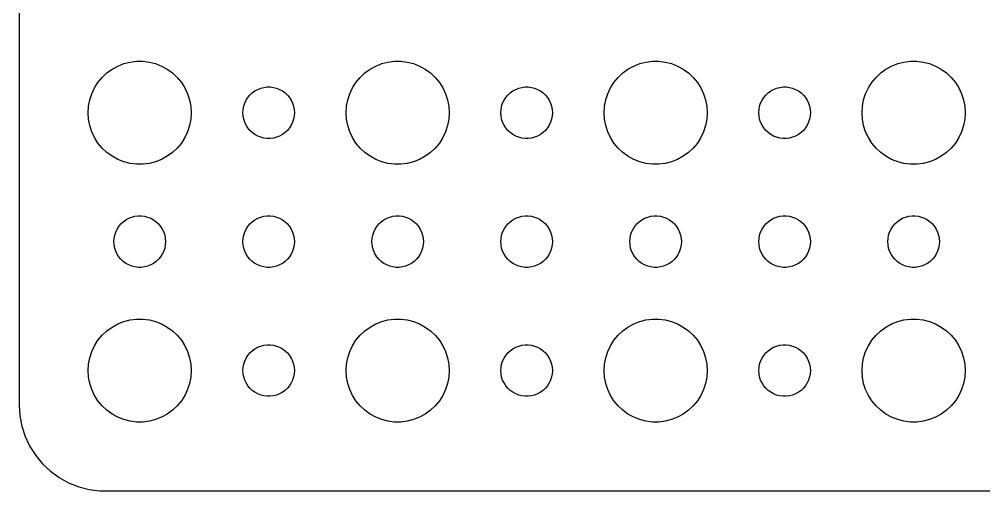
# Model space of a CAD drawing. Header units: metres. Extents: x -112 to 112, y -59 to 59.
# Drawn here: x -112 to -55.9, y -59.5 to -32.1 of the extents above; entities that cross this region are included whole.
import ezdxf

# ---------------------------------------------------------------- set-up
doc = ezdxf.new("R2010")
doc.units = ezdxf.units.M

msp = doc.modelspace()

# ---------------------------------------------------------------- linework, layer by layer
for p, q in [((-112, 54.5), (-112, -54.5)), ((-106.277, -34.7855), (-105.927, -34.6468)), ((-105.927, -34.6468), (-105.562, -34.5531)), ((-105.562, -34.5531), (-105.188, -34.5059)), ((-105.188, -34.5059), (-104.812, -34.5059)), ((-104.812, -34.5059), (-104.438, -34.5531)), ((-104.438, -34.5531), (-104.073, -34.6468)), ((-104.073, -34.6468), (-103.723, -34.7855)), ((-91.2773, -34.7855), (-90.927, -34.6468)), ((-90.927, -34.6468), (-90.5621, -34.5531)), ((-90.5621, -34.5531), (-90.1884, -34.5059)), ((-90.1884, -34.5059), (-89.8116, -34.5059)), ((-89.8116, -34.5059), (-89.4379, -34.5531)), ((-89.4379, -34.5531), (-89.073, -34.6468)), ((-89.073, -34.6468), (-88.7227, -34.7855)), ((-76.2773, -34.7855), (-75.927, -34.6468)), ((-75.927, -34.6468), (-75.5621, -34.5531)), ((-75.5621, -34.5531), (-75.1884, -34.5059)), ((-75.1884, -34.5059), (-74.8116, -34.5059)), ((-74.8116, -34.5059), (-74.4379, -34.5531)), ((-74.4379, -34.5531), (-74.073, -34.6468)), ((-74.073, -34.6468), (-73.7227, -34.7855)), ((-61.2773, -34.7855), (-60.927, -34.6468)), ((-60.927, -34.6468), (-60.5621, -34.5531)), ((-60.5621, -34.5531), (-60.1884, -34.5059)), ((-60.1884, -34.5059), (-59.8116, -34.5059)), ((-59.8116, -34.5059), (-59.4379, -34.5531)), ((-59.4379, -34.5531), (-59.0729, -34.6468)), ((-59.0729, -34.6468), (-58.7227, -34.7855)), ((-107.187, -35.4464), (-106.912, -35.1885)), ((-106.912, -35.1885), (-106.607, -34.967)), ((-106.607, -34.967), (-106.277, -34.7855)), ((-103.723, -34.7855), (-103.393, -34.967)), ((-103.393, -34.967), (-103.088, -35.1885)), ((-103.088, -35.1885), (-102.813, -35.4464)), ((-92.1869, -35.4464), (-91.9123, -35.1885)), ((-91.9123, -35.1885), (-91.6075, -34.967)), ((-91.6075, -34.967), (-91.2773, -34.7855)), ((-88.7227, -34.7855), (-88.3925, -34.967)), ((-88.3925, -34.967), (-88.0877, -35.1885)), ((-88.0877, -35.1885), (-87.8131, -35.4464)), ((-77.1869, -35.4464), (-76.9123, -35.1885)), ((-76.9123, -35.1885), (-76.6075, -34.967)), ((-76.6075, -34.967), (-76.2773, -34.7855)), ((-73.7227, -34.7855), (-73.3925, -34.967)), ((-73.3925, -34.967), (-73.0877, -35.1885)), ((-73.0877, -35.1885), (-72.8131, -35.4464)), ((-62.1869, -35.4464), (-61.9123, -35.1885)), ((-61.9123, -35.1885), (-61.6075, -34.967)), ((-61.6075, -34.967), (-61.2773, -34.7855)), ((-58.7227, -34.7855), (-58.3925, -34.967)), ((-58.3925, -34.967), (-58.0877, -35.1885)), ((-58.0877, -35.1885), (-57.8131, -35.4464)), ((-107.629, -36.0547), (-107.427, -35.7366)), ((-107.427, -35.7366), (-107.187, -35.4464)), ((-102.813, -35.4464), (-102.573, -35.7366)), ((-102.573, -35.7366), (-102.371, -36.0547)), ((-92.6289, -36.0547), (-92.427, -35.7366)), ((-92.427, -35.7366), (-92.1869, -35.4464)), ((-87.8131, -35.4464), (-87.573, -35.7366)), ((-87.573, -35.7366), (-87.3711, -36.0547)), ((-77.6289, -36.0547), (-77.427, -35.7366)), ((-77.427, -35.7366), (-77.1869, -35.4464)), ((-72.8131, -35.4464), (-72.573, -35.7366)), ((-72.573, -35.7366), (-72.3711, -36.0547)), ((-62.6289, -36.0547), (-62.427, -35.7366)), ((-62.427, -35.7366), (-62.1869, -35.4464)), ((-57.8131, -35.4464), (-57.5729, -35.7366)), ((-57.5729, -35.7366), (-57.3711, -36.0547)), ((-107.906, -36.7539), (-107.789, -36.3956)), ((-107.789, -36.3956), (-107.629, -36.0547)), ((-102.371, -36.0547), (-102.211, -36.3956)), ((-102.211, -36.3956), (-102.094, -36.7539)), ((-98.5934, -36.4732), (-98.4561, -36.3442)), ((-98.4561, -36.3442), (-98.3037, -36.2335)), ((-98.3037, -36.2335), (-98.1387, -36.1428)), ((-98.1387, -36.1428), (-97.9635, -36.0734)), ((-97.9635, -36.0734), (-97.7811, -36.0266)), ((-97.7811, -36.0266), (-97.5942, -36.003)), ((-97.5942, -36.003), (-97.4058, -36.003)), ((-97.4058, -36.003), (-97.2189, -36.0266)), ((-97.2189, -36.0266), (-97.0365, -36.0734)), ((-97.0365, -36.0734), (-96.8613, -36.1428)), ((-96.8613, -36.1428), (-96.6963, -36.2335)), ((-96.6963, -36.2335), (-96.5439, -36.3442)), ((-96.5439, -36.3442), (-96.4065, -36.4732)), ((-92.9057, -36.7539), (-92.7893, -36.3956)), ((-92.7893, -36.3956), (-92.6289, -36.0547)), ((-87.3711, -36.0547), (-87.2107, -36.3956)), ((-87.2107, -36.3956), (-87.0943, -36.7539)), ((-83.5934, -36.4732), (-83.4561, -36.3442)), ((-83.4561, -36.3442), (-83.3037, -36.2335)), ((-83.3037, -36.2335), (-83.1387, -36.1428)), ((-83.1387, -36.1428), (-82.9635, -36.0734)), ((-82.9635, -36.0734), (-82.7811, -36.0266)), ((-82.7811, -36.0266), (-82.5942, -36.003)), ((-82.5942, -36.003), (-82.4058, -36.003)), ((-82.4058, -36.003), (-82.2189, -36.0266)), ((-82.2189, -36.0266), (-82.0365, -36.0734)), ((-82.0365, -36.0734), (-81.8613, -36.1428)), ((-81.8613, -36.1428), (-81.6963, -36.2335)), ((-81.6963, -36.2335), (-81.5439, -36.3442)), ((-81.5439, -36.3442), (-81.4065, -36.4732)), ((-77.9057, -36.7539), (-77.7893, -36.3956)), ((-77.7893, -36.3956), (-77.6289, -36.0547)), ((-72.3711, -36.0547), (-72.2107, -36.3956)), ((-72.2107, -36.3956), (-72.0943, -36.7539)), ((-68.5934, -36.4732), (-68.4561, -36.3442)), ((-68.4561, -36.3442), (-68.3037, -36.2335)), ((-68.3037, -36.2335), (-68.1387, -36.1428)), ((-68.1387, -36.1428), (-67.9635, -36.0734)), ((-67.9635, -36.0734), (-67.7811, -36.0266)), ((-67.7811, -36.0266), (-67.5942, -36.003)), ((-67.5942, -36.003), (-67.4058, -36.003)), ((-67.4058, -36.003), (-67.2189, -36.0266)), ((-67.2189, -36.0266), (-67.0365, -36.0734)), ((-67.0365, -36.0734), (-66.8613, -36.1428)), ((-66.8613, -36.1428), (-66.6963, -36.2335)), ((-66.6963, -36.2335), (-66.5439, -36.3442)), ((-66.5439, -36.3442), (-66.4065, -36.4732)), ((-62.9057, -36.7539), (-62.7893, -36.3956)), ((-62.7893, -36.3956), (-62.6289, -36.0547)), ((-57.3711, -36.0547), (-57.2107, -36.3956)), ((-57.2107, -36.3956), (-57.0942, -36.7539)), ((-107.976, -37.124), (-107.906, -36.7539)), ((-102.094, -36.7539), (-102.024, -37.124)), ((-98.9529, -37.127), (-98.8947, -36.9478)), ((-98.8947, -36.9478), (-98.8145, -36.7774)), ((-98.8145, -36.7774), (-98.7135, -36.6183)), ((-98.7135, -36.6183), (-98.5934, -36.4732)), ((-96.4065, -36.4732), (-96.2865, -36.6183)), ((-96.2865, -36.6183), (-96.1855, -36.7774)), ((-96.1855, -36.7774), (-96.1053, -36.9478)), ((-96.1053, -36.9478), (-96.0471, -37.127)), ((-92.9763, -37.124), (-92.9057, -36.7539)), ((-87.0943, -36.7539), (-87.0237, -37.124)), ((-83.9529, -37.127), (-83.8947, -36.9478)), ((-83.8947, -36.9478), (-83.8145, -36.7774)), ((-83.8145, -36.7774), (-83.7135, -36.6183)), ((-83.7135, -36.6183), (-83.5934, -36.4732)), ((-81.4065, -36.4732), (-81.2865, -36.6183)), ((-81.2865, -36.6183), (-81.1855, -36.7774)), ((-81.1855, -36.7774), (-81.1053, -36.9478)), ((-81.1053, -36.9478), (-81.0471, -37.127)), ((-77.9763, -37.124), (-77.9057, -36.7539)), ((-72.0943, -36.7539), (-72.0237, -37.124)), ((-68.9529, -37.127), (-68.8947, -36.9478)), ((-68.8947, -36.9478), (-68.8145, -36.7774)), ((-68.8145, -36.7774), (-68.7135, -36.6183)), ((-68.7135, -36.6183), (-68.5934, -36.4732)), ((-66.4065, -36.4732), (-66.2865, -36.6183)), ((-66.2865, -36.6183), (-66.1855, -36.7774)), ((-66.1855, -36.7774), (-66.1053, -36.9478)), ((-66.1053, -36.9478), (-66.0471, -37.127)), ((-62.9763, -37.124), (-62.9057, -36.7539)), ((-57.0942, -36.7539), (-57.0237, -37.124)), ((-108, -37.5), (-107.976, -37.124)), ((-107.976, -37.876), (-108, -37.5)), ((-102.024, -37.124), (-102, -37.5)), ((-102, -37.5), (-102.024, -37.876)), ((-99, -37.5), (-98.9882, -37.312)), ((-98.9882, -37.688), (-99, -37.5)), ((-98.9882, -37.312), (-98.9529, -37.127)), ((-96.0471, -37.127), (-96.0118, -37.312)), ((-96.0118, -37.312), (-96, -37.5)), ((-96, -37.5), (-96.0118, -37.688)), ((-93, -37.5), (-92.9763, -37.124)), ((-92.9763, -37.876), (-93, -37.5)), ((-87.0237, -37.124), (-87, -37.5)), ((-87, -37.5), (-87.0237, -37.876)), ((-84, -37.5), (-83.9882, -37.312)), ((-83.9882, -37.688), (-84, -37.5)), ((-83.9882, -37.312), (-83.9529, -37.127)), ((-81.0471, -37.127), (-81.0118, -37.312)), ((-81.0118, -37.312), (-81, -37.5)), ((-81, -37.5), (-81.0118, -37.688)), ((-78, -37.5), (-77.9763, -37.124)), ((-77.9763, -37.876), (-78, -37.5)), ((-72.0237, -37.124), (-72, -37.5)), ((-72, -37.5), (-72.0237, -37.876)), ((-69, -37.5), (-68.9882, -37.312)), ((-68.9882, -37.688), (-69, -37.5)), ((-68.9882, -37.312), (-68.9529, -37.127)), ((-66.0471, -37.127), (-66.0118, -37.312)), ((-66.0118, -37.312), (-66, -37.5)), ((-66, -37.5), (-66.0118, -37.688)), ((-63, -37.5), (-62.9763, -37.124)), ((-62.9763, -37.876), (-63, -37.5)), ((-57.0237, -37.124), (-57, -37.5)), ((-57, -37.5), (-57.0237, -37.876)), ((-107.906, -38.2461), (-107.976, -37.876)), ((-102.024, -37.876), (-102.094, -38.2461)), ((-98.9529, -37.873), (-98.9882, -37.688)), ((-98.8947, -38.0522), (-98.9529, -37.873)), ((-98.8145, -38.2226), (-98.8947, -38.0522)), ((-96.1053, -38.0522), (-96.1855, -38.2226)), ((-96.0471, -37.873), (-96.1053, -38.0522)), ((-96.0118, -37.688), (-96.0471, -37.873)), ((-92.9057, -38.2461), (-92.9763, -37.876)), ((-87.0237, -37.876), (-87.0943, -38.2461)), ((-83.9529, -37.873), (-83.9882, -37.688)), ((-83.8947, -38.0522), (-83.9529, -37.873)), ((-83.8145, -38.2226), (-83.8947, -38.0522)), ((-81.1053, -38.0522), (-81.1855, -38.2226)), ((-81.0471, -37.873), (-81.1053, -38.0522)), ((-81.0118, -37.688), (-81.0471, -37.873)), ((-77.9057, -38.2461), (-77.9763, -37.876)), ((-72.0237, -37.876), (-72.0943, -38.2461)), ((-68.9529, -37.873), (-68.9882, -37.688)), ((-68.8947, -38.0522), (-68.9529, -37.873)), ((-68.8145, -38.2226), (-68.8947, -38.0522)), ((-66.1053, -38.0522), (-66.1855, -38.2226)), ((-66.0471, -37.873), (-66.1053, -38.0522)), ((-66.0118, -37.688), (-66.0471, -37.873)), ((-62.9057, -38.2461), (-62.9763, -37.876)), ((-57.0237, -37.876), (-57.0942, -38.2461)), ((-107.789, -38.6044), (-107.906, -38.2461)), ((-107.629, -38.9453), (-107.789, -38.6044)), ((-102.211, -38.6044), (-102.371, -38.9453)), ((-102.094, -38.2461), (-102.211, -38.6044)), ((-98.7135, -38.3817), (-98.8145, -38.2226)), ((-98.5934, -38.5268), (-98.7135, -38.3817)), ((-98.4561, -38.6558), (-98.5934, -38.5268)), ((-98.3037, -38.7665), (-98.4561, -38.6558)), ((-96.5439, -38.6558), (-96.6963, -38.7665)), ((-96.4065, -38.5268), (-96.5439, -38.6558)), ((-96.2865, -38.3817), (-96.4065, -38.5268)), ((-96.1855, -38.2226), (-96.2865, -38.3817)), ((-92.7893, -38.6044), (-92.9057, -38.2461)), ((-92.6289, -38.9453), (-92.7893, -38.6044)), ((-87.2107, -38.6044), (-87.3711, -38.9453)), ((-87.0943, -38.2461), (-87.2107, -38.6044)), ((-83.7135, -38.3817), (-83.8145, -38.2226)), ((-83.5934, -38.5268), (-83.7135, -38.3817)), ((-83.4561, -38.6558), (-83.5934, -38.5268)), ((-83.3037, -38.7665), (-83.4561, -38.6558)), ((-81.5439, -38.6558), (-81.6963, -38.7665)), ((-81.4065, -38.5268), (-81.5439, -38.6558)), ((-81.2865, -38.3817), (-81.4065, -38.5268)), ((-81.1855, -38.2226), (-81.2865, -38.3817)), ((-77.7893, -38.6044), (-77.9057, -38.2461)), ((-77.6289, -38.9453), (-77.7893, -38.6044)), ((-72.2107, -38.6044), (-72.3711, -38.9453)), ((-72.0943, -38.2461), (-72.2107, -38.6044)), ((-68.7135, -38.3817), (-68.8145, -38.2226)), ((-68.5934, -38.5268), (-68.7135, -38.3817)), ((-68.4561, -38.6558), (-68.5934, -38.5268)), ((-68.3037, -38.7665), (-68.4561, -38.6558)), ((-66.5439, -38.6558), (-66.6963, -38.7665)), ((-66.4065, -38.5268), (-66.5439, -38.6558)), ((-66.2865, -38.3817), (-66.4065, -38.5268)), ((-66.1855, -38.2226), (-66.2865, -38.3817)), ((-62.7893, -38.6044), (-62.9057, -38.2461)), ((-62.6289, -38.9453), (-62.7893, -38.6044)), ((-57.2107, -38.6044), (-57.3711, -38.9453)), ((-57.0942, -38.2461), (-57.2107, -38.6044)), ((-107.427, -39.2634), (-107.629, -38.9453)), ((-102.371, -38.9453), (-102.573, -39.2634)), ((-98.1387, -38.8572), (-98.3037, -38.7665)), ((-97.9635, -38.9266), (-98.1387, -38.8572)), ((-97.7811, -38.9734), (-97.9635, -38.9266)), ((-97.5942, -38.997), (-97.7811, -38.9734)), ((-97.4058, -38.997), (-97.5942, -38.997)), ((-97.2189, -38.9734), (-97.4058, -38.997)), ((-97.0365, -38.9266), (-97.2189, -38.9734)), ((-96.8613, -38.8572), (-97.0365, -38.9266)), ((-96.6963, -38.7665), (-96.8613, -38.8572)), ((-92.427, -39.2634), (-92.6289, -38.9453)), ((-87.3711, -38.9453), (-87.573, -39.2634)), ((-83.1387, -38.8572), (-83.3037, -38.7665)), ((-82.9635, -38.9266), (-83.1387, -38.8572)), ((-82.7811, -38.9734), (-82.9635, -38.9266)), ((-82.5942, -38.997), (-82.7811, -38.9734)), ((-82.4058, -38.997), (-82.5942, -38.997)), ((-82.2189, -38.9734), (-82.4058, -38.997)), ((-82.0365, -38.9266), (-82.2189, -38.9734)), ((-81.8613, -38.8572), (-82.0365, -38.9266)), ((-81.6963, -38.7665), (-81.8613, -38.8572)), ((-77.427, -39.2634), (-77.6289, -38.9453)), ((-72.3711, -38.9453), (-72.573, -39.2634)), ((-68.1387, -38.8572), (-68.3037, -38.7665)), ((-67.9635, -38.9266), (-68.1387, -38.8572)), ((-67.7811, -38.9734), (-67.9635, -38.9266)), ((-67.5942, -38.997), (-67.7811, -38.9734)), ((-67.4058, -38.997), (-67.5942, -38.997)), ((-67.2189, -38.9734), (-67.4058, -38.997)), ((-67.0365, -38.9266), (-67.2189, -38.9734)), ((-66.8613, -38.8572), (-67.0365, -38.9266)), ((-66.6963, -38.7665), (-66.8613, -38.8572)), ((-62.427, -39.2634), (-62.6289, -38.9453)), ((-57.3711, -38.9453), (-57.5729, -39.2634)), ((-107.187, -39.5536), (-107.427, -39.2634)), ((-106.912, -39.8115), (-107.187, -39.5536)), ((-106.607, -40.033), (-106.912, -39.8115)), ((-103.088, -39.8115), (-103.393, -40.033)), ((-102.813, -39.5536), (-103.088, -39.8115)), ((-102.573, -39.2634), (-102.813, -39.5536)), ((-92.1869, -39.5536), (-92.427, -39.2634)), ((-91.9123, -39.8115), (-92.1869, -39.5536)), ((-91.6075, -40.033), (-91.9123, -39.8115)), ((-88.0877, -39.8115), (-88.3925, -40.033)), ((-87.8131, -39.5536), (-88.0877, -39.8115)), ((-87.573, -39.2634), (-87.8131, -39.5536)), ((-77.1869, -39.5536), (-77.427, -39.2634)), ((-76.9123, -39.8115), (-77.1869, -39.5536)), ((-76.6075, -40.033), (-76.9123, -39.8115)), ((-73.0877, -39.8115), (-73.3925, -40.033)), ((-72.8131, -39.5536), (-73.0877, -39.8115)), ((-72.573, -39.2634), (-72.8131, -39.5536)), ((-62.1869, -39.5536), (-62.427, -39.2634)), ((-61.9123, -39.8115), (-62.1869, -39.5536)), ((-61.6075, -40.033), (-61.9123, -39.8115)), ((-58.0877, -39.8115), (-58.3925, -40.033)), ((-57.8131, -39.5536), (-58.0877, -39.8115)), ((-57.5729, -39.2634), (-57.8131, -39.5536)), ((-106.277, -40.2145), (-106.607, -40.033)), ((-105.927, -40.3532), (-106.277, -40.2145)), ((-105.562, -40.4469), (-105.927, -40.3532)), ((-104.073, -40.3532), (-104.438, -40.4469)), ((-103.723, -40.2145), (-104.073, -40.3532)), ((-103.393, -40.033), (-103.723, -40.2145)), ((-91.2773, -40.2145), (-91.6075, -40.033)), ((-90.927, -40.3532), (-91.2773, -40.2145)), ((-90.5621, -40.4469), (-90.927, -40.3532)), ((-89.073, -40.3532), (-89.4379, -40.4469)), ((-88.7227, -40.2145), (-89.073, -40.3532)), ((-88.3925, -40.033), (-88.7227, -40.2145)), ((-76.2773, -40.2145), (-76.6075, -40.033)), ((-75.927, -40.3532), (-76.2773, -40.2145)), ((-75.5621, -40.4469), (-75.927, -40.3532)), ((-74.073, -40.3532), (-74.4379, -40.4469)), ((-73.7227, -40.2145), (-74.073, -40.3532)), ((-73.3925, -40.033), (-73.7227, -40.2145)), ((-61.2773, -40.2145), (-61.6075, -40.033)), ((-60.927, -40.3532), (-61.2773, -40.2145)), ((-60.5621, -40.4469), (-60.927, -40.3532)), ((-59.0729, -40.3532), (-59.4379, -40.4469)), ((-58.7227, -40.2145), (-59.0729, -40.3532)), ((-58.3925, -40.033), (-58.7227, -40.2145)), ((-105.188, -40.4941), (-105.562, -40.4469)), ((-104.812, -40.4941), (-105.188, -40.4941)), ((-104.438, -40.4469), (-104.812, -40.4941)), ((-90.1884, -40.4941), (-90.5621, -40.4469)), ((-89.8116, -40.4941), (-90.1884, -40.4941)), ((-89.4379, -40.4469), (-89.8116, -40.4941)), ((-75.1884, -40.4941), (-75.5621, -40.4469)), ((-74.8116, -40.4941), (-75.1884, -40.4941)), ((-74.4379, -40.4469), (-74.8116, -40.4941)), ((-60.1884, -40.4941), (-60.5621, -40.4469)), ((-59.8116, -40.4941), (-60.1884, -40.4941)), ((-59.4379, -40.4469), (-59.8116, -40.4941)), ((-105.956, -43.8442), (-105.804, -43.7335)), ((-105.804, -43.7335), (-105.639, -43.6428)), ((-105.639, -43.6428), (-105.464, -43.5734)), ((-105.464, -43.5734), (-105.281, -43.5266)), ((-105.281, -43.5266), (-105.094, -43.503)), ((-105.094, -43.503), (-104.906, -43.503)), ((-104.906, -43.503), (-104.719, -43.5266)), ((-104.719, -43.5266), (-104.536, -43.5734)), ((-104.536, -43.5734), (-104.361, -43.6428)), ((-104.361, -43.6428), (-104.196, -43.7335)), ((-104.196, -43.7335), (-104.044, -43.8442)), ((-98.4561, -43.8442), (-98.3037, -43.7335)), ((-98.3037, -43.7335), (-98.1387, -43.6428)), ((-98.1387, -43.6428), (-97.9635, -43.5734)), ((-97.9635, -43.5734), (-97.7811, -43.5266)), ((-97.7811, -43.5266), (-97.5942, -43.503)), ((-97.5942, -43.503), (-97.4058, -43.503)), ((-97.4058, -43.503), (-97.2189, -43.5266)), ((-97.2189, -43.5266), (-97.0365, -43.5734)), ((-97.0365, -43.5734), (-96.8613, -43.6428)), ((-96.8613, -43.6428), (-96.6963, -43.7335)), ((-96.6963, -43.7335), (-96.5439, -43.8442)), ((-90.9561, -43.8442), (-90.8037, -43.7335)), ((-90.8037, -43.7335), (-90.6387, -43.6428)), ((-90.6387, -43.6428), (-90.4635, -43.5734)), ((-90.4635, -43.5734), (-90.2811, -43.5266)), ((-90.2811, -43.5266), (-90.0942, -43.503)), ((-90.0942, -43.503), (-89.9058, -43.503)), ((-89.9058, -43.503), (-89.7189, -43.5266)), ((-89.7189, -43.5266), (-89.5365, -43.5734)), ((-89.5365, -43.5734), (-89.3613, -43.6428)), ((-89.3613, -43.6428), (-89.1963, -43.7335)), ((-89.1963, -43.7335), (-89.0439, -43.8442)), ((-83.4561, -43.8442), (-83.3037, -43.7335)), ((-83.3037, -43.7335), (-83.1387, -43.6428)), ((-83.1387, -43.6428), (-82.9635, -43.5734)), ((-82.9635, -43.5734), (-82.7811, -43.5266)), ((-82.7811, -43.5266), (-82.5942, -43.503)), ((-82.5942, -43.503), (-82.4058, -43.503)), ((-82.4058, -43.503), (-82.2189, -43.5266)), ((-82.2189, -43.5266), (-82.0365, -43.5734)), ((-82.0365, -43.5734), (-81.8613, -43.6428)), ((-81.8613, -43.6428), (-81.6963, -43.7335)), ((-81.6963, -43.7335), (-81.5439, -43.8442)), ((-75.9561, -43.8442), (-75.8037, -43.7335)), ((-75.8037, -43.7335), (-75.6387, -43.6428)), ((-75.6387, -43.6428), (-75.4635, -43.5734)), ((-75.4635, -43.5734), (-75.2811, -43.5266)), ((-75.2811, -43.5266), (-75.0942, -43.503)), ((-75.0942, -43.503), (-74.9058, -43.503)), ((-74.9058, -43.503), (-74.7189, -43.5266)), ((-74.7189, -43.5266), (-74.5365, -43.5734)), ((-74.5365, -43.5734), (-74.3613, -43.6428)), ((-74.3613, -43.6428), (-74.1963, -43.7335)), ((-74.1963, -43.7335), (-74.0439, -43.8442)), ((-68.4561, -43.8442), (-68.3037, -43.7335)), ((-68.3037, -43.7335), (-68.1387, -43.6428)), ((-68.1387, -43.6428), (-67.9635, -43.5734)), ((-67.9635, -43.5734), (-67.7811, -43.5266)), ((-67.7811, -43.5266), (-67.5942, -43.503)), ((-67.5942, -43.503), (-67.4058, -43.503)), ((-67.4058, -43.503), (-67.2189, -43.5266)), ((-67.2189, -43.5266), (-67.0365, -43.5734)), ((-67.0365, -43.5734), (-66.8613, -43.6428)), ((-66.8613, -43.6428), (-66.6963, -43.7335)), ((-66.6963, -43.7335), (-66.5439, -43.8442)), ((-60.9561, -43.8442), (-60.8037, -43.7335)), ((-60.8037, -43.7335), (-60.6387, -43.6428)), ((-60.6387, -43.6428), (-60.4635, -43.5734)), ((-60.4635, -43.5734), (-60.2811, -43.5266)), ((-60.2811, -43.5266), (-60.0942, -43.503)), ((-60.0942, -43.503), (-59.9058, -43.503)), ((-59.9058, -43.503), (-59.7189, -43.5266)), ((-59.7189, -43.5266), (-59.5365, -43.5734)), ((-59.5365, -43.5734), (-59.3613, -43.6428)), ((-59.3613, -43.6428), (-59.1963, -43.7335)), ((-59.1963, -43.7335), (-59.0439, -43.8442)), ((-106.395, -44.4478), (-106.314, -44.2774)), ((-106.314, -44.2774), (-106.214, -44.1183)), ((-106.214, -44.1183), (-106.093, -43.9732)), ((-106.093, -43.9732), (-105.956, -43.8442)), ((-104.044, -43.8442), (-103.907, -43.9732)), ((-103.907, -43.9732), (-103.786, -44.1183)), ((-103.786, -44.1183), (-103.686, -44.2774)), ((-103.686, -44.2774), (-103.605, -44.4478)), ((-98.8947, -44.4478), (-98.8145, -44.2774)), ((-98.8145, -44.2774), (-98.7135, -44.1183)), ((-98.7135, -44.1183), (-98.5934, -43.9732)), ((-98.5934, -43.9732), (-98.4561, -43.8442)), ((-96.5439, -43.8442), (-96.4065, -43.9732)), ((-96.4065, -43.9732), (-96.2865, -44.1183)), ((-96.2865, -44.1183), (-96.1855, -44.2774)), ((-96.1855, -44.2774), (-96.1053, -44.4478)), ((-91.3947, -44.4478), (-91.3145, -44.2774)), ((-91.3145, -44.2774), (-91.2135, -44.1183)), ((-91.2135, -44.1183), (-91.0934, -43.9732)), ((-91.0934, -43.9732), (-90.9561, -43.8442)), ((-89.0439, -43.8442), (-88.9065, -43.9732)), ((-88.9065, -43.9732), (-88.7865, -44.1183)), ((-88.7865, -44.1183), (-88.6855, -44.2774)), ((-88.6855, -44.2774), (-88.6053, -44.4478)), ((-83.8947, -44.4478), (-83.8145, -44.2774)), ((-83.8145, -44.2774), (-83.7135, -44.1183)), ((-83.7135, -44.1183), (-83.5934, -43.9732)), ((-83.5934, -43.9732), (-83.4561, -43.8442)), ((-81.5439, -43.8442), (-81.4065, -43.9732)), ((-81.4065, -43.9732), (-81.2865, -44.1183)), ((-81.2865, -44.1183), (-81.1855, -44.2774)), ((-81.1855, -44.2774), (-81.1053, -44.4478)), ((-76.3947, -44.4478), (-76.3145, -44.2774)), ((-76.3145, -44.2774), (-76.2135, -44.1183)), ((-76.2135, -44.1183), (-76.0934, -43.9732)), ((-76.0934, -43.9732), (-75.9561, -43.8442)), ((-74.0439, -43.8442), (-73.9065, -43.9732)), ((-73.9065, -43.9732), (-73.7865, -44.1183)), ((-73.7865, -44.1183), (-73.6855, -44.2774)), ((-73.6855, -44.2774), (-73.6053, -44.4478)), ((-68.8947, -44.4478), (-68.8145, -44.2774)), ((-68.8145, -44.2774), (-68.7135, -44.1183)), ((-68.7135, -44.1183), (-68.5934, -43.9732)), ((-68.5934, -43.9732), (-68.4561, -43.8442)), ((-66.5439, -43.8442), (-66.4065, -43.9732)), ((-66.4065, -43.9732), (-66.2865, -44.1183)), ((-66.2865, -44.1183), (-66.1855, -44.2774)), ((-66.1855, -44.2774), (-66.1053, -44.4478)), ((-61.3947, -44.4478), (-61.3145, -44.2774)), ((-61.3145, -44.2774), (-61.2135, -44.1183)), ((-61.2135, -44.1183), (-61.0934, -43.9732)), ((-61.0934, -43.9732), (-60.9561, -43.8442)), ((-59.0439, -43.8442), (-58.9065, -43.9732)), ((-58.9065, -43.9732), (-58.7865, -44.1183)), ((-58.7865, -44.1183), (-58.6855, -44.2774)), ((-58.6855, -44.2774), (-58.6053, -44.4478)), ((-106.5, -45), (-106.488, -44.812)), ((-106.488, -44.812), (-106.453, -44.627)), ((-106.453, -44.627), (-106.395, -44.4478)), ((-103.605, -44.4478), (-103.547, -44.627)), ((-103.547, -44.627), (-103.512, -44.812)), ((-103.512, -44.812), (-103.5, -45)), ((-99, -45), (-98.9882, -44.812)), ((-98.9882, -44.812), (-98.9529, -44.627)), ((-98.9529, -44.627), (-98.8947, -44.4478)), ((-96.1053, -44.4478), (-96.0471, -44.627)), ((-96.0471, -44.627), (-96.0118, -44.812)), ((-96.0118, -44.812), (-96, -45)), ((-91.5, -45), (-91.4882, -44.812)), ((-91.4882, -44.812), (-91.4529, -44.627)), ((-91.4529, -44.627), (-91.3947, -44.4478)), ((-88.6053, -44.4478), (-88.5471, -44.627)), ((-88.5471, -44.627), (-88.5118, -44.812)), ((-88.5118, -44.812), (-88.5, -45)), ((-84, -45), (-83.9882, -44.812)), ((-83.9882, -44.812), (-83.9529, -44.627)), ((-83.9529, -44.627), (-83.8947, -44.4478)), ((-81.1053, -44.4478), (-81.0471, -44.627)), ((-81.0471, -44.627), (-81.0118, -44.812)), ((-81.0118, -44.812), (-81, -45)), ((-76.5, -45), (-76.4882, -44.812)), ((-76.4882, -44.812), (-76.4529, -44.627)), ((-76.4529, -44.627), (-76.3947, -44.4478)), ((-73.6053, -44.4478), (-73.5471, -44.627)), ((-73.5471, -44.627), (-73.5118, -44.812)), ((-73.5118, -44.812), (-73.5, -45)), ((-69, -45), (-68.9882, -44.812)), ((-68.9882, -44.812), (-68.9529, -44.627)), ((-68.9529, -44.627), (-68.8947, -44.4478)), ((-66.1053, -44.4478), (-66.0471, -44.627)), ((-66.0471, -44.627), (-66.0118, -44.812)), ((-66.0118, -44.812), (-66, -45)), ((-61.5, -45), (-61.4882, -44.812)), ((-61.4882, -44.812), (-61.4529, -44.627)), ((-61.4529, -44.627), (-61.3947, -44.4478)), ((-58.6053, -44.4478), (-58.5471, -44.627)), ((-58.5471, -44.627), (-58.5118, -44.812)), ((-58.5118, -44.812), (-58.5, -45)), ((-106.488, -45.188), (-106.5, -45)), ((-106.453, -45.373), (-106.488, -45.188)), ((-106.395, -45.5522), (-106.453, -45.373)), ((-103.547, -45.373), (-103.605, -45.5522)), ((-103.512, -45.188), (-103.547, -45.373)), ((-103.5, -45), (-103.512, -45.188)), ((-98.9882, -45.188), (-99, -45)), ((-98.9529, -45.373), (-98.9882, -45.188)), ((-98.8947, -45.5522), (-98.9529, -45.373)), ((-96.0471, -45.373), (-96.1053, -45.5522)), ((-96.0118, -45.188), (-96.0471, -45.373)), ((-96, -45), (-96.0118, -45.188)), ((-91.4882, -45.188), (-91.5, -45)), ((-91.4529, -45.373), (-91.4882, -45.188)), ((-91.3947, -45.5522), (-91.4529, -45.373)), ((-88.5471, -45.373), (-88.6053, -45.5522)), ((-88.5118, -45.188), (-88.5471, -45.373)), ((-88.5, -45), (-88.5118, -45.188)), ((-83.9882, -45.188), (-84, -45)), ((-83.9529, -45.373), (-83.9882, -45.188)), ((-83.8947, -45.5522), (-83.9529, -45.373)), ((-81.0471, -45.373), (-81.1053, -45.5522)), ((-81.0118, -45.188), (-81.0471, -45.373)), ((-81, -45), (-81.0118, -45.188)), ((-76.4882, -45.188), (-76.5, -45)), ((-76.4529, -45.373), (-76.4882, -45.188)), ((-76.3947, -45.5522), (-76.4529, -45.373)), ((-73.5471, -45.373), (-73.6053, -45.5522)), ((-73.5118, -45.188), (-73.5471, -45.373)), ((-73.5, -45), (-73.5118, -45.188)), ((-68.9882, -45.188), (-69, -45)), ((-68.9529, -45.373), (-68.9882, -45.188)), ((-68.8947, -45.5522), (-68.9529, -45.373)), ((-66.0471, -45.373), (-66.1053, -45.5522)), ((-66.0118, -45.188), (-66.0471, -45.373)), ((-66, -45), (-66.0118, -45.188)), ((-61.4882, -45.188), (-61.5, -45)), ((-61.4529, -45.373), (-61.4882, -45.188)), ((-61.3947, -45.5522), (-61.4529, -45.373)), ((-58.5471, -45.373), (-58.6053, -45.5522)), ((-58.5118, -45.188), (-58.5471, -45.373)), ((-58.5, -45), (-58.5118, -45.188)), ((-106.314, -45.7226), (-106.395, -45.5522)), ((-106.214, -45.8817), (-106.314, -45.7226)), ((-106.093, -46.0268), (-106.214, -45.8817)), ((-103.786, -45.8817), (-103.907, -46.0268)), ((-103.686, -45.7226), (-103.786, -45.8817)), ((-103.605, -45.5522), (-103.686, -45.7226)), ((-98.8145, -45.7226), (-98.8947, -45.5522)), ((-98.7135, -45.8817), (-98.8145, -45.7226)), ((-98.5934, -46.0268), (-98.7135, -45.8817)), ((-96.2865, -45.8817), (-96.4065, -46.0268)), ((-96.1855, -45.7226), (-96.2865, -45.8817)), ((-96.1053, -45.5522), (-96.1855, -45.7226)), ((-91.3145, -45.7226), (-91.3947, -45.5522)), ((-91.2135, -45.8817), (-91.3145, -45.7226)), ((-91.0934, -46.0268), (-91.2135, -45.8817)), ((-88.7865, -45.8817), (-88.9065, -46.0268)), ((-88.6855, -45.7226), (-88.7865, -45.8817)), ((-88.6053, -45.5522), (-88.6855, -45.7226)), ((-83.8145, -45.7226), (-83.8947, -45.5522)), ((-83.7135, -45.8817), (-83.8145, -45.7226)), ((-83.5934, -46.0268), (-83.7135, -45.8817)), ((-81.2865, -45.8817), (-81.4065, -46.0268)), ((-81.1855, -45.7226), (-81.2865, -45.8817)), ((-81.1053, -45.5522), (-81.1855, -45.7226)), ((-76.3145, -45.7226), (-76.3947, -45.5522)), ((-76.2135, -45.8817), (-76.3145, -45.7226)), ((-76.0934, -46.0268), (-76.2135, -45.8817)), ((-73.7865, -45.8817), (-73.9065, -46.0268)), ((-73.6855, -45.7226), (-73.7865, -45.8817)), ((-73.6053, -45.5522), (-73.6855, -45.7226)), ((-68.8145, -45.7226), (-68.8947, -45.5522)), ((-68.7135, -45.8817), (-68.8145, -45.7226)), ((-68.5934, -46.0268), (-68.7135, -45.8817)), ((-66.2865, -45.8817), (-66.4065, -46.0268)), ((-66.1855, -45.7226), (-66.2865, -45.8817)), ((-66.1053, -45.5522), (-66.1855, -45.7226)), ((-61.3145, -45.7226), (-61.3947, -45.5522)), ((-61.2135, -45.8817), (-61.3145, -45.7226)), ((-61.0934, -46.0268), (-61.2135, -45.8817)), ((-58.7865, -45.8817), (-58.9065, -46.0268)), ((-58.6855, -45.7226), (-58.7865, -45.8817)), ((-58.6053, -45.5522), (-58.6855, -45.7226)), ((-105.956, -46.1558), (-106.093, -46.0268)), ((-105.804, -46.2665), (-105.956, -46.1558)), ((-105.639, -46.3572), (-105.804, -46.2665)), ((-105.464, -46.4266), (-105.639, -46.3572)), ((-105.281, -46.4734), (-105.464, -46.4266)), ((-105.094, -46.497), (-105.281, -46.4734)), ((-104.906, -46.497), (-105.094, -46.497)), ((-104.719, -46.4734), (-104.906, -46.497)), ((-104.536, -46.4266), (-104.719, -46.4734)), ((-104.361, -46.3572), (-104.536, -46.4266)), ((-104.196, -46.2665), (-104.361, -46.3572)), ((-104.044, -46.1558), (-104.196, -46.2665)), ((-103.907, -46.0268), (-104.044, -46.1558)), ((-98.4561, -46.1558), (-98.5934, -46.0268)), ((-98.3037, -46.2665), (-98.4561, -46.1558)), ((-98.1387, -46.3572), (-98.3037, -46.2665)), ((-97.9635, -46.4266), (-98.1387, -46.3572)), ((-97.7811, -46.4734), (-97.9635, -46.4266)), ((-97.5942, -46.497), (-97.7811, -46.4734)), ((-97.4058, -46.497), (-97.5942, -46.497)), ((-97.2189, -46.4734), (-97.4058, -46.497)), ((-97.0365, -46.4266), (-97.2189, -46.4734)), ((-96.8613, -46.3572), (-97.0365, -46.4266)), ((-96.6963, -46.2665), (-96.8613, -46.3572)), ((-96.5439, -46.1558), (-96.6963, -46.2665)), ((-96.4065, -46.0268), (-96.5439, -46.1558)), ((-90.9561, -46.1558), (-91.0934, -46.0268)), ((-90.8037, -46.2665), (-90.9561, -46.1558)), ((-90.6387, -46.3572), (-90.8037, -46.2665)), ((-90.4635, -46.4266), (-90.6387, -46.3572)), ((-90.2811, -46.4734), (-90.4635, -46.4266)), ((-90.0942, -46.497), (-90.2811, -46.4734)), ((-89.9058, -46.497), (-90.0942, -46.497)), ((-89.7189, -46.4734), (-89.9058, -46.497)), ((-89.5365, -46.4266), (-89.7189, -46.4734)), ((-89.3613, -46.3572), (-89.5365, -46.4266)), ((-89.1963, -46.2665), (-89.3613, -46.3572)), ((-89.0439, -46.1558), (-89.1963, -46.2665)), ((-88.9065, -46.0268), (-89.0439, -46.1558)), ((-83.4561, -46.1558), (-83.5934, -46.0268)), ((-83.3037, -46.2665), (-83.4561, -46.1558)), ((-83.1387, -46.3572), (-83.3037, -46.2665)), ((-82.9635, -46.4266), (-83.1387, -46.3572)), ((-82.7811, -46.4734), (-82.9635, -46.4266)), ((-82.5942, -46.497), (-82.7811, -46.4734)), ((-82.4058, -46.497), (-82.5942, -46.497)), ((-82.2189, -46.4734), (-82.4058, -46.497)), ((-82.0365, -46.4266), (-82.2189, -46.4734)), ((-81.8613, -46.3572), (-82.0365, -46.4266)), ((-81.6963, -46.2665), (-81.8613, -46.3572)), ((-81.5439, -46.1558), (-81.6963, -46.2665)), ((-81.4065, -46.0268), (-81.5439, -46.1558)), ((-75.9561, -46.1558), (-76.0934, -46.0268)), ((-75.8037, -46.2665), (-75.9561, -46.1558)), ((-75.6387, -46.3572), (-75.8037, -46.2665)), ((-75.4635, -46.4266), (-75.6387, -46.3572)), ((-75.2811, -46.4734), (-75.4635, -46.4266)), ((-75.0942, -46.497), (-75.2811, -46.4734)), ((-74.9058, -46.497), (-75.0942, -46.497)), ((-74.7189, -46.4734), (-74.9058, -46.497)), ((-74.5365, -46.4266), (-74.7189, -46.4734)), ((-74.3613, -46.3572), (-74.5365, -46.4266)), ((-74.1963, -46.2665), (-74.3613, -46.3572)), ((-74.0439, -46.1558), (-74.1963, -46.2665)), ((-73.9065, -46.0268), (-74.0439, -46.1558)), ((-68.4561, -46.1558), (-68.5934, -46.0268)), ((-68.3037, -46.2665), (-68.4561, -46.1558)), ((-68.1387, -46.3572), (-68.3037, -46.2665)), ((-67.9635, -46.4266), (-68.1387, -46.3572)), ((-67.7811, -46.4734), (-67.9635, -46.4266)), ((-67.5942, -46.497), (-67.7811, -46.4734)), ((-67.4058, -46.497), (-67.5942, -46.497)), ((-67.2189, -46.4734), (-67.4058, -46.497)), ((-67.0365, -46.4266), (-67.2189, -46.4734)), ((-66.8613, -46.3572), (-67.0365, -46.4266)), ((-66.6963, -46.2665), (-66.8613, -46.3572)), ((-66.5439, -46.1558), (-66.6963, -46.2665)), ((-66.4065, -46.0268), (-66.5439, -46.1558)), ((-60.9561, -46.1558), (-61.0934, -46.0268)), ((-60.8037, -46.2665), (-60.9561, -46.1558)), ((-60.6387, -46.3572), (-60.8037, -46.2665)), ((-60.4635, -46.4266), (-60.6387, -46.3572)), ((-60.2811, -46.4734), (-60.4635, -46.4266)), ((-60.0942, -46.497), (-60.2811, -46.4734)), ((-59.9058, -46.497), (-60.0942, -46.497)), ((-59.7189, -46.4734), (-59.9058, -46.497)), ((-59.5365, -46.4266), (-59.7189, -46.4734)), ((-59.3613, -46.3572), (-59.5365, -46.4266)), ((-59.1963, -46.2665), (-59.3613, -46.3572)), ((-59.0439, -46.1558), (-59.1963, -46.2665)), ((-58.9065, -46.0268), (-59.0439, -46.1558)), ((-106.607, -49.967), (-106.277, -49.7855)), ((-106.277, -49.7855), (-105.927, -49.6468)), ((-105.927, -49.6468), (-105.562, -49.5531)), ((-105.562, -49.5531), (-105.188, -49.5059)), ((-105.188, -49.5059), (-104.812, -49.5059)), ((-104.812, -49.5059), (-104.438, -49.5531)), ((-104.438, -49.5531), (-104.073, -49.6468)), ((-104.073, -49.6468), (-103.723, -49.7855)), ((-103.723, -49.7855), (-103.393, -49.967)), ((-91.6075, -49.967), (-91.2773, -49.7855)), ((-91.2773, -49.7855), (-90.927, -49.6468)), ((-90.927, -49.6468), (-90.5621, -49.5531)), ((-90.5621, -49.5531), (-90.1884, -49.5059)), ((-90.1884, -49.5059), (-89.8116, -49.5059)), ((-89.8116, -49.5059), (-89.4379, -49.5531)), ((-89.4379, -49.5531), (-89.073, -49.6468)), ((-89.073, -49.6468), (-88.7227, -49.7855)), ((-88.7227, -49.7855), (-88.3925, -49.967)), ((-76.6075, -49.967), (-76.2773, -49.7855)), ((-76.2773, -49.7855), (-75.927, -49.6468)), ((-75.927, -49.6468), (-75.5621, -49.5531)), ((-75.5621, -49.5531), (-75.1884, -49.5059)), ((-75.1884, -49.5059), (-74.8116, -49.5059)), ((-74.8116, -49.5059), (-74.4379, -49.5531)), ((-74.4379, -49.5531), (-74.073, -49.6468)), ((-74.073, -49.6468), (-73.7227, -49.7855)), ((-73.7227, -49.7855), (-73.3925, -49.967)), ((-61.6075, -49.967), (-61.2773, -49.7855)), ((-61.2773, -49.7855), (-60.927, -49.6468)), ((-60.927, -49.6468), (-60.5621, -49.5531)), ((-60.5621, -49.5531), (-60.1884, -49.5059)), ((-60.1884, -49.5059), (-59.8116, -49.5059)), ((-59.8116, -49.5059), (-59.4379, -49.5531)), ((-59.4379, -49.5531), (-59.0729, -49.6468)), ((-59.0729, -49.6468), (-58.7227, -49.7855)), ((-58.7227, -49.7855), (-58.3925, -49.967)), ((-107.427, -50.7366), (-107.187, -50.4464)), ((-107.187, -50.4464), (-106.912, -50.1885)), ((-106.912, -50.1885), (-106.607, -49.967)), ((-103.393, -49.967), (-103.088, -50.1885)), ((-103.088, -50.1885), (-102.813, -50.4464)), ((-102.813, -50.4464), (-102.573, -50.7366)), ((-92.427, -50.7366), (-92.1869, -50.4464)), ((-92.1869, -50.4464), (-91.9123, -50.1885)), ((-91.9123, -50.1885), (-91.6075, -49.967)), ((-88.3925, -49.967), (-88.0877, -50.1885)), ((-88.0877, -50.1885), (-87.8131, -50.4464)), ((-87.8131, -50.4464), (-87.573, -50.7366)), ((-77.427, -50.7366), (-77.1869, -50.4464)), ((-77.1869, -50.4464), (-76.9123, -50.1885)), ((-76.9123, -50.1885), (-76.6075, -49.967)), ((-73.3925, -49.967), (-73.0877, -50.1885)), ((-73.0877, -50.1885), (-72.8131, -50.4464)), ((-72.8131, -50.4464), (-72.573, -50.7366)), ((-62.427, -50.7366), (-62.1869, -50.4464)), ((-62.1869, -50.4464), (-61.9123, -50.1885)), ((-61.9123, -50.1885), (-61.6075, -49.967)), ((-58.3925, -49.967), (-58.0877, -50.1885)), ((-58.0877, -50.1885), (-57.8131, -50.4464)), ((-57.8131, -50.4464), (-57.5729, -50.7366)), ((-107.629, -51.0547), (-107.427, -50.7366)), ((-102.573, -50.7366), (-102.371, -51.0547)), ((-97.9635, -51.0734), (-97.7811, -51.0266)), ((-97.7811, -51.0266), (-97.5942, -51.003)), ((-97.5942, -51.003), (-97.4058, -51.003)), ((-97.4058, -51.003), (-97.2189, -51.0266)), ((-97.2189, -51.0266), (-97.0365, -51.0734)), ((-92.6289, -51.0547), (-92.427, -50.7366)), ((-87.573, -50.7366), (-87.3711, -51.0547)), ((-82.9635, -51.0734), (-82.7811, -51.0266)), ((-82.7811, -51.0266), (-82.5942, -51.003)), ((-82.5942, -51.003), (-82.4058, -51.003)), ((-82.4058, -51.003), (-82.2189, -51.0266)), ((-82.2189, -51.0266), (-82.0365, -51.0734)), ((-77.6289, -51.0547), (-77.427, -50.7366)), ((-72.573, -50.7366), (-72.3711, -51.0547)), ((-67.9635, -51.0734), (-67.7811, -51.0266)), ((-67.7811, -51.0266), (-67.5942, -51.003)), ((-67.5942, -51.003), (-67.4058, -51.003)), ((-67.4058, -51.003), (-67.2189, -51.0266)), ((-67.2189, -51.0266), (-67.0365, -51.0734)), ((-62.6289, -51.0547), (-62.427, -50.7366)), ((-57.5729, -50.7366), (-57.3711, -51.0547)), ((-107.906, -51.7539), (-107.789, -51.3956)), ((-107.789, -51.3956), (-107.629, -51.0547)), ((-102.371, -51.0547), (-102.211, -51.3956)), ((-102.211, -51.3956), (-102.094, -51.7539)), ((-98.7135, -51.6183), (-98.5934, -51.4732)), ((-98.5934, -51.4732), (-98.4561, -51.3442)), ((-98.4561, -51.3442), (-98.3037, -51.2335)), ((-98.3037, -51.2335), (-98.1387, -51.1428)), ((-98.1387, -51.1428), (-97.9635, -51.0734)), ((-97.0365, -51.0734), (-96.8613, -51.1428)), ((-96.8613, -51.1428), (-96.6963, -51.2335)), ((-96.6963, -51.2335), (-96.5439, -51.3442)), ((-96.5439, -51.3442), (-96.4065, -51.4732)), ((-96.4065, -51.4732), (-96.2865, -51.6183)), ((-92.9057, -51.7539), (-92.7893, -51.3956)), ((-92.7893, -51.3956), (-92.6289, -51.0547)), ((-87.3711, -51.0547), (-87.2107, -51.3956)), ((-87.2107, -51.3956), (-87.0943, -51.7539)), ((-83.7135, -51.6183), (-83.5934, -51.4732)), ((-83.5934, -51.4732), (-83.4561, -51.3442)), ((-83.4561, -51.3442), (-83.3037, -51.2335)), ((-83.3037, -51.2335), (-83.1387, -51.1428)), ((-83.1387, -51.1428), (-82.9635, -51.0734)), ((-82.0365, -51.0734), (-81.8613, -51.1428)), ((-81.8613, -51.1428), (-81.6963, -51.2335)), ((-81.6963, -51.2335), (-81.5439, -51.3442)), ((-81.5439, -51.3442), (-81.4065, -51.4732)), ((-81.4065, -51.4732), (-81.2865, -51.6183)), ((-77.9057, -51.7539), (-77.7893, -51.3956)), ((-77.7893, -51.3956), (-77.6289, -51.0547)), ((-72.3711, -51.0547), (-72.2107, -51.3956)), ((-72.2107, -51.3956), (-72.0943, -51.7539)), ((-68.7135, -51.6183), (-68.5934, -51.4732)), ((-68.5934, -51.4732), (-68.4561, -51.3442)), ((-68.4561, -51.3442), (-68.3037, -51.2335)), ((-68.3037, -51.2335), (-68.1387, -51.1428)), ((-68.1387, -51.1428), (-67.9635, -51.0734)), ((-67.0365, -51.0734), (-66.8613, -51.1428)), ((-66.8613, -51.1428), (-66.6963, -51.2335)), ((-66.6963, -51.2335), (-66.5439, -51.3442)), ((-66.5439, -51.3442), (-66.4065, -51.4732)), ((-66.4065, -51.4732), (-66.2865, -51.6183)), ((-62.9057, -51.7539), (-62.7893, -51.3956)), ((-62.7893, -51.3956), (-62.6289, -51.0547)), ((-57.3711, -51.0547), (-57.2107, -51.3956)), ((-57.2107, -51.3956), (-57.0942, -51.7539)), ((-108, -52.5), (-107.976, -52.124)), ((-107.976, -52.124), (-107.906, -51.7539)), ((-102.094, -51.7539), (-102.024, -52.124)), ((-102.024, -52.124), (-102, -52.5)), ((-98.9882, -52.312), (-98.9529, -52.127)), ((-98.9529, -52.127), (-98.8947, -51.9478)), ((-98.8947, -51.9478), (-98.8145, -51.7774)), ((-98.8145, -51.7774), (-98.7135, -51.6183)), ((-96.2865, -51.6183), (-96.1855, -51.7774)), ((-96.1855, -51.7774), (-96.1053, -51.9478)), ((-96.1053, -51.9478), (-96.0471, -52.127)), ((-96.0471, -52.127), (-96.0118, -52.312)), ((-93, -52.5), (-92.9763, -52.124)), ((-92.9763, -52.124), (-92.9057, -51.7539)), ((-87.0943, -51.7539), (-87.0237, -52.124)), ((-87.0237, -52.124), (-87, -52.5)), ((-83.9882, -52.312), (-83.9529, -52.127)), ((-83.9529, -52.127), (-83.8947, -51.9478)), ((-83.8947, -51.9478), (-83.8145, -51.7774)), ((-83.8145, -51.7774), (-83.7135, -51.6183)), ((-81.2865, -51.6183), (-81.1855, -51.7774)), ((-81.1855, -51.7774), (-81.1053, -51.9478)), ((-81.1053, -51.9478), (-81.0471, -52.127)), ((-81.0471, -52.127), (-81.0118, -52.312)), ((-78, -52.5), (-77.9763, -52.124)), ((-77.9763, -52.124), (-77.9057, -51.7539)), ((-72.0943, -51.7539), (-72.0237, -52.124)), ((-72.0237, -52.124), (-72, -52.5)), ((-68.9882, -52.312), (-68.9529, -52.127)), ((-68.9529, -52.127), (-68.8947, -51.9478)), ((-68.8947, -51.9478), (-68.8145, -51.7774)), ((-68.8145, -51.7774), (-68.7135, -51.6183)), ((-66.2865, -51.6183), (-66.1855, -51.7774)), ((-66.1855, -51.7774), (-66.1053, -51.9478)), ((-66.1053, -51.9478), (-66.0471, -52.127)), ((-66.0471, -52.127), (-66.0118, -52.312)), ((-63, -52.5), (-62.9763, -52.124)), ((-62.9763, -52.124), (-62.9057, -51.7539)), ((-57.0942, -51.7539), (-57.0237, -52.124)), ((-57.0237, -52.124), (-57, -52.5)), ((-107.976, -52.876), (-108, -52.5)), ((-102, -52.5), (-102.024, -52.876)), ((-99, -52.5), (-98.9882, -52.312)), ((-98.9882, -52.688), (-99, -52.5)), ((-98.9529, -52.873), (-98.9882, -52.688)), ((-96.0118, -52.688), (-96.0471, -52.873)), ((-96.0118, -52.312), (-96, -52.5)), ((-96, -52.5), (-96.0118, -52.688)), ((-92.9763, -52.876), (-93, -52.5)), ((-87, -52.5), (-87.0237, -52.876)), ((-84, -52.5), (-83.9882, -52.312)), ((-83.9882, -52.688), (-84, -52.5)), ((-83.9529, -52.873), (-83.9882, -52.688)), ((-81.0118, -52.688), (-81.0471, -52.873)), ((-81.0118, -52.312), (-81, -52.5)), ((-81, -52.5), (-81.0118, -52.688)), ((-77.9763, -52.876), (-78, -52.5)), ((-72, -52.5), (-72.0237, -52.876)), ((-69, -52.5), (-68.9882, -52.312)), ((-68.9882, -52.688), (-69, -52.5)), ((-68.9529, -52.873), (-68.9882, -52.688)), ((-66.0118, -52.688), (-66.0471, -52.873)), ((-66.0118, -52.312), (-66, -52.5)), ((-66, -52.5), (-66.0118, -52.688)), ((-62.9763, -52.876), (-63, -52.5)), ((-57, -52.5), (-57.0237, -52.876)), ((-107.906, -53.2461), (-107.976, -52.876)), ((-107.789, -53.6044), (-107.906, -53.2461)), ((-102.094, -53.2461), (-102.211, -53.6044)), ((-102.024, -52.876), (-102.094, -53.2461)), ((-98.8947, -53.0522), (-98.9529, -52.873)), ((-98.8145, -53.2226), (-98.8947, -53.0522)), ((-98.7135, -53.3817), (-98.8145, -53.2226)), ((-96.1855, -53.2226), (-96.2865, -53.3817)), ((-96.1053, -53.0522), (-96.1855, -53.2226)), ((-96.0471, -52.873), (-96.1053, -53.0522)), ((-92.9057, -53.2461), (-92.9763, -52.876)), ((-92.7893, -53.6044), (-92.9057, -53.2461)), ((-87.0943, -53.2461), (-87.2107, -53.6044)), ((-87.0237, -52.876), (-87.0943, -53.2461)), ((-83.8947, -53.0522), (-83.9529, -52.873)), ((-83.8145, -53.2226), (-83.8947, -53.0522)), ((-83.7135, -53.3817), (-83.8145, -53.2226)), ((-81.1855, -53.2226), (-81.2865, -53.3817)), ((-81.1053, -53.0522), (-81.1855, -53.2226)), ((-81.0471, -52.873), (-81.1053, -53.0522)), ((-77.9057, -53.2461), (-77.9763, -52.876)), ((-77.7893, -53.6044), (-77.9057, -53.2461)), ((-72.0943, -53.2461), (-72.2107, -53.6044)), ((-72.0237, -52.876), (-72.0943, -53.2461)), ((-68.8947, -53.0522), (-68.9529, -52.873)), ((-68.8145, -53.2226), (-68.8947, -53.0522)), ((-68.7135, -53.3817), (-68.8145, -53.2226)), ((-66.1855, -53.2226), (-66.2865, -53.3817)), ((-66.1053, -53.0522), (-66.1855, -53.2226)), ((-66.0471, -52.873), (-66.1053, -53.0522)), ((-62.9057, -53.2461), (-62.9763, -52.876)), ((-62.7893, -53.6044), (-62.9057, -53.2461)), ((-57.0942, -53.2461), (-57.2107, -53.6044)), ((-57.0237, -52.876), (-57.0942, -53.2461)), ((-107.629, -53.9453), (-107.789, -53.6044)), ((-102.211, -53.6044), (-102.371, -53.9453)), ((-98.5934, -53.5268), (-98.7135, -53.3817)), ((-98.4561, -53.6558), (-98.5934, -53.5268)), ((-98.3037, -53.7665), (-98.4561, -53.6558)), ((-98.1387, -53.8572), (-98.3037, -53.7665)), ((-96.6963, -53.7665), (-96.8613, -53.8572)), ((-96.5439, -53.6558), (-96.6963, -53.7665)), ((-96.4065, -53.5268), (-96.5439, -53.6558)), ((-96.2865, -53.3817), (-96.4065, -53.5268)), ((-92.6289, -53.9453), (-92.7893, -53.6044)), ((-87.2107, -53.6044), (-87.3711, -53.9453)), ((-83.5934, -53.5268), (-83.7135, -53.3817)), ((-83.4561, -53.6558), (-83.5934, -53.5268)), ((-83.3037, -53.7665), (-83.4561, -53.6558)), ((-83.1387, -53.8572), (-83.3037, -53.7665)), ((-81.6963, -53.7665), (-81.8613, -53.8572)), ((-81.5439, -53.6558), (-81.6963, -53.7665)), ((-81.4065, -53.5268), (-81.5439, -53.6558)), ((-81.2865, -53.3817), (-81.4065, -53.5268)), ((-77.6289, -53.9453), (-77.7893, -53.6044)), ((-72.2107, -53.6044), (-72.3711, -53.9453)), ((-68.5934, -53.5268), (-68.7135, -53.3817)), ((-68.4561, -53.6558), (-68.5934, -53.5268)), ((-68.3037, -53.7665), (-68.4561, -53.6558)), ((-68.1387, -53.8572), (-68.3037, -53.7665)), ((-66.6963, -53.7665), (-66.8613, -53.8572)), ((-66.5439, -53.6558), (-66.6963, -53.7665)), ((-66.4065, -53.5268), (-66.5439, -53.6558)), ((-66.2865, -53.3817), (-66.4065, -53.5268)), ((-62.6289, -53.9453), (-62.7893, -53.6044)), ((-57.2107, -53.6044), (-57.3711, -53.9453)), ((-107.427, -54.2634), (-107.629, -53.9453)), ((-107.187, -54.5536), (-107.427, -54.2634)), ((-102.573, -54.2634), (-102.813, -54.5536)), ((-102.371, -53.9453), (-102.573, -54.2634)), ((-97.9635, -53.9266), (-98.1387, -53.8572)), ((-97.7811, -53.9734), (-97.9635, -53.9266)), ((-97.5942, -53.997), (-97.7811, -53.9734)), ((-97.4058, -53.997), (-97.5942, -53.997)), ((-97.2189, -53.9734), (-97.4058, -53.997)), ((-97.0365, -53.9266), (-97.2189, -53.9734)), ((-96.8613, -53.8572), (-97.0365, -53.9266)), ((-92.427, -54.2634), (-92.6289, -53.9453)), ((-92.1869, -54.5536), (-92.427, -54.2634)), ((-87.573, -54.2634), (-87.8131, -54.5536)), ((-87.3711, -53.9453), (-87.573, -54.2634)), ((-82.9635, -53.9266), (-83.1387, -53.8572)), ((-82.7811, -53.9734), (-82.9635, -53.9266)), ((-82.5942, -53.997), (-82.7811, -53.9734)), ((-82.4058, -53.997), (-82.5942, -53.997)), ((-82.2189, -53.9734), (-82.4058, -53.997)), ((-82.0365, -53.9266), (-82.2189, -53.9734)), ((-81.8613, -53.8572), (-82.0365, -53.9266)), ((-77.427, -54.2634), (-77.6289, -53.9453)), ((-77.1869, -54.5536), (-77.427, -54.2634)), ((-72.573, -54.2634), (-72.8131, -54.5536)), ((-72.3711, -53.9453), (-72.573, -54.2634)), ((-67.9635, -53.9266), (-68.1387, -53.8572)), ((-67.7811, -53.9734), (-67.9635, -53.9266)), ((-67.5942, -53.997), (-67.7811, -53.9734)), ((-67.4058, -53.997), (-67.5942, -53.997)), ((-67.2189, -53.9734), (-67.4058, -53.997)), ((-67.0365, -53.9266), (-67.2189, -53.9734)), ((-66.8613, -53.8572), (-67.0365, -53.9266)), ((-62.427, -54.2634), (-62.6289, -53.9453)), ((-62.1869, -54.5536), (-62.427, -54.2634)), ((-57.5729, -54.2634), (-57.8131, -54.5536)), ((-57.3711, -53.9453), (-57.5729, -54.2634)), ((-112, -54.5), (-111.961, -55.1267)), ((-106.912, -54.8115), (-107.187, -54.5536)), ((-106.607, -55.033), (-106.912, -54.8115)), ((-103.088, -54.8115), (-103.393, -55.033)), ((-102.813, -54.5536), (-103.088, -54.8115)), ((-91.9123, -54.8115), (-92.1869, -54.5536)), ((-91.6075, -55.033), (-91.9123, -54.8115)), ((-88.0877, -54.8115), (-88.3925, -55.033)), ((-87.8131, -54.5536), (-88.0877, -54.8115)), ((-76.9123, -54.8115), (-77.1869, -54.5536)), ((-76.6075, -55.033), (-76.9123, -54.8115)), ((-73.0877, -54.8115), (-73.3925, -55.033)), ((-72.8131, -54.5536), (-73.0877, -54.8115)), ((-61.9123, -54.8115), (-62.1869, -54.5536)), ((-61.6075, -55.033), (-61.9123, -54.8115)), ((-58.0877, -54.8115), (-58.3925, -55.033)), ((-57.8131, -54.5536), (-58.0877, -54.8115)), ((-111.961, -55.1267), (-111.843, -55.7434)), ((-106.277, -55.2145), (-106.607, -55.033)), ((-105.927, -55.3532), (-106.277, -55.2145)), ((-105.562, -55.4469), (-105.927, -55.3532)), ((-105.188, -55.4941), (-105.562, -55.4469)), ((-104.812, -55.4941), (-105.188, -55.4941)), ((-104.438, -55.4469), (-104.812, -55.4941)), ((-104.073, -55.3532), (-104.438, -55.4469)), ((-103.723, -55.2145), (-104.073, -55.3532)), ((-103.393, -55.033), (-103.723, -55.2145)), ((-91.2773, -55.2145), (-91.6075, -55.033)), ((-90.927, -55.3532), (-91.2773, -55.2145)), ((-90.5621, -55.4469), (-90.927, -55.3532)), ((-90.1884, -55.4941), (-90.5621, -55.4469)), ((-89.8116, -55.4941), (-90.1884, -55.4941)), ((-89.4379, -55.4469), (-89.8116, -55.4941)), ((-89.073, -55.3532), (-89.4379, -55.4469)), ((-88.7227, -55.2145), (-89.073, -55.3532)), ((-88.3925, -55.033), (-88.7227, -55.2145)), ((-76.2773, -55.2145), (-76.6075, -55.033)), ((-75.927, -55.3532), (-76.2773, -55.2145)), ((-75.5621, -55.4469), (-75.927, -55.3532)), ((-75.1884, -55.4941), (-75.5621, -55.4469)), ((-74.8116, -55.4941), (-75.1884, -55.4941)), ((-74.4379, -55.4469), (-74.8116, -55.4941)), ((-74.073, -55.3532), (-74.4379, -55.4469)), ((-73.7227, -55.2145), (-74.073, -55.3532)), ((-73.3925, -55.033), (-73.7227, -55.2145)), ((-61.2773, -55.2145), (-61.6075, -55.033)), ((-60.927, -55.3532), (-61.2773, -55.2145)), ((-60.5621, -55.4469), (-60.927, -55.3532)), ((-60.1884, -55.4941), (-60.5621, -55.4469)), ((-59.8116, -55.4941), (-60.1884, -55.4941)), ((-59.4379, -55.4469), (-59.8116, -55.4941)), ((-59.0729, -55.3532), (-59.4379, -55.4469)), ((-58.7227, -55.2145), (-59.0729, -55.3532)), ((-58.3925, -55.033), (-58.7227, -55.2145)), ((-111.843, -55.7434), (-111.649, -56.3406)), ((-111.649, -56.3406), (-111.382, -56.9088)), ((-111.382, -56.9088), (-111.045, -57.4389)), ((-111.045, -57.4389), (-110.645, -57.9227)), ((-110.645, -57.9227), (-110.187, -58.3526)), ((-110.187, -58.3526), (-109.679, -58.7216)), ((-109.679, -58.7216), (-109.129, -59.0241)), ((-109.129, -59.0241), (-108.545, -59.2553)), ((-108.545, -59.2553), (-107.937, -59.4114)), ((-107.937, -59.4114), (-107.314, -59.4901)), ((-107.314, -59.4901), (107.314, -59.4901))]:
    msp.add_line(p, q)

doc.saveas('drawing.dxf')
